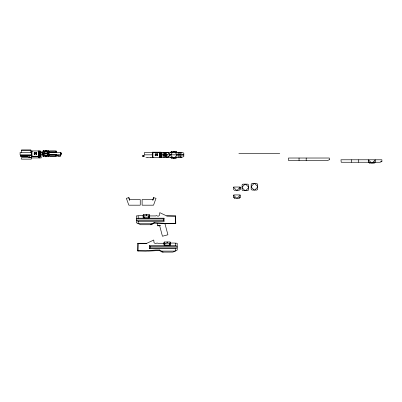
<?xml version="1.0" encoding="UTF-8"?>
<svg xmlns="http://www.w3.org/2000/svg" width="402" height="402" viewBox="0 0 402 402"><rect width="100%" height="100%" fill="white"/><g stroke="black" fill="none" stroke-linecap="round" stroke-linejoin="round"><path stroke-width="0.6" d="M240.089 189.427L240.089 187.025L233.562 187.025L233.562 189.427L234.421 190.287L239.225 190.287L240.089 189.427L240.089 187.025M152.871 200.286L153.393 197.608L156.011 198.312L153.534 205.181L142.117 205.181L142.117 199.513L152.876 199.548M34.507 152.855L34.2 152.715L34.446 152.896M143.077 215.929L143.494 214.673M163.926 243.28L164.343 242.029M31.999 151.373L31.753 151.142M152.876 152.604L152.554 152.509L152.921 152.69M34.939 152.855C34.934 152.001 35.255 153.71 34.949 152.901M153.629 197.673L152.871 200.106M137.745 250.858L148.564 251.104L159.343 250.486L159.473 249.994L155.82 249.994L145.635 250.858L137.745 250.858L137.992 243.28L146.861 243.28L153.76 240.009L154.006 242.542L154.75 243.28C155.825 244.205 157.021 242.285 157.745 243.28L166.88 243.28L167.056 242.029M155.448 154.639L155.167 154.398L155.408 154.614M34.26 153.172L34.502 153.358L34.26 153.167M155.408 154.127L155.162 153.946L155.453 154.127M152.659 157.026L152.886 157.277M166.106 155.785L165.855 155.785M34.2 153.534L34.502 153.7L34.064 153.534M155.162 154.77L155.448 154.79M166.167 155.785C165.262 155.006 166.684 156.443 165.75 155.785M21.532 155.79L21.618 156.087L22.376 156.087M21.532 155.881L22.432 155.795M31.924 151.167L31.668 151.489M31.723 151.197L31.723 151.459M31.869 151.459L31.869 151.197M152.805 156.931L152.8 157.277M152.835 157.247L152.715 156.931M160.167 152.428L160.368 152.72L160.112 152.398M160.313 152.69L160.313 152.428M160.313 157.247C160.212 156.996 159.981 157.031 160.619 157.303M146.207 214.673L146.032 215.929C142.107 215.723 140.022 215.537 136.333 215.929L136.333 222.683L138.177 223.748L152.137 223.748M163.433 218.944L164.046 218.206L138.177 218.206L136.333 218.944L163.433 218.944L163.433 220.547L164.046 221.286L138.177 221.286L136.333 220.547L163.433 220.547M150.097 247.903L177.197 247.903L175.352 248.642L149.484 248.642L150.097 247.903L150.097 246.3L149.484 245.562L175.352 245.562L177.197 246.3L150.097 246.3M27.512 156.147L27.125 156.147M152.288 154.835L144.358 154.835L144.358 152.619L173.227 152.373M170.594 152.373L171.398 151.574L176.202 151.574L177.001 152.373M170.719 152.619L171.744 151.574M173.488 151.574L170.533 154.529L170.533 155.147L173.488 158.102M174.106 158.102L177.061 155.147L177.061 154.529L174.106 151.574M175.85 158.102L176.654 157.303M177.001 157.303L176.202 158.102L171.398 158.102L170.594 157.303M138.801 223.748L140.509 224.733L151.413 224.733L154.187 223.135L164.966 223.748L175.785 223.502L175.538 215.929L166.669 215.929L159.77 212.653L159.524 215.186L158.785 215.929C157.705 216.849 156.509 214.929 155.785 215.929L146.65 215.929L146.479 214.673M237.13 190.287L240.089 187.332M242.084 187.111L245.039 184.156M237.215 198.196L240.175 195.241M245.657 190.684L248.612 187.729M238.964 198.196L240.175 196.985M251.175 186.478L254.129 183.523M254.747 190.051L257.702 187.096M372.197 163.056L375.156 160.096M373.945 163.056L375.156 161.845M31.959 155.755L31.758 156.046M39.235 151.167C39.758 151.559 38.858 151.428 39.361 151.147M152.599 152.428L152.971 152.559M160.368 152.398L160.197 152.745M44.793 153.438L45.009 153.75M46.366 153.438L46.587 153.75L46.366 153.489M45.516 153.438L45.662 153.745L45.516 153.484M149.197 215.929L149.544 216.175L149.544 217.527L149.197 217.773L143.489 217.773L143.137 217.527L143.137 216.175L143.489 215.929M143.137 216.175L144.288 215.929M148.393 217.773L149.544 217.527M170.041 243.28L170.393 243.527L170.393 244.883L170.041 245.13L164.333 245.13L163.986 244.883L163.986 243.527L164.333 243.28M163.986 243.527L165.137 243.28M169.242 245.13L170.393 244.883M150.428 224.733L154.056 222.643L167.895 223.502L175.785 223.502M174.729 251.104L173.021 252.089L162.117 252.089L159.343 250.486M161.393 251.104L175.352 251.104L177.197 250.039L177.197 243.28C173.513 242.893 171.423 243.079 167.498 243.28L167.322 242.029M31.798 155.705L31.668 156.046L31.884 155.705M39.15 155.725L39.481 155.835L39.235 156.046M39.275 156.061L39.316 155.725M152.629 156.956L152.966 157.066M371.262 162.252L341.218 162.252L340.971 159.79L381.9 159.79L381.9 161.514L380.051 162.252L372.518 162.252M165.86 154.745C165.689 154.73 166.257 155.082 166.076 154.745M27.135 155.72C28.009 155.403 27.597 156.936 26.999 156.222M157.69 223.135L157.69 225.844L160.408 225.653M34.401 154.237L34.351 154.177M155.368 155.468L155.458 155.217L155.167 155.388M129.499 199.548L140.258 199.513L140.258 205.181L128.841 205.181L126.364 198.312L128.982 197.608L129.504 200.286M21.457 150.524L30.818 150.524M49.356 152.313L56.315 152.313M31.743 152.373L20.1 152.373L20.1 154.835L31.743 154.835M40.738 152.373L42.612 152.373M48.868 152.373L60.998 152.388L60.998 154.82L48.868 154.835M174.468 152.373L181.96 152.373L183.809 153.112L183.809 156.564L181.96 157.303L174.468 157.303M36.728 152.75L36.296 152.685L36.667 152.75M35.592 152.966C35.677 152.413 36.426 153.202 35.642 152.735M36.296 153.041L36.728 153.046M34.185 153.102L34.557 153.107M60.998 153.172L61.179 154.036M60.752 153.237L61.245 153.237M45.094 153.398L45.516 153.398L45.456 153.881M36.647 153.479L36.311 153.69L36.647 153.484M238.838 153.654L279.767 153.654M156.906 153.921L156.559 154.197L156.926 153.966M157.69 153.916L157.262 153.921L157.634 153.981M60.752 153.976L61.245 153.976M157.69 154.207L157.262 154.212L157.634 154.278M36.341 154.298L36.723 154.308L36.341 154.358M155.574 154.338L155.147 154.273L155.519 154.338M156.559 154.639C157.353 155.071 156.584 153.986 156.705 154.755M56.315 154.594L49.356 154.594L49.356 156.192L56.315 156.192L56.315 154.504M40.738 154.835L42.612 154.835M161.981 154.835L163.227 154.835M164.473 154.835L183.809 154.835M49.356 154.901L56.315 154.901M31.155 155.453L20.683 155.453L22.417 155.453M163.262 155.458L164.493 155.458M157.308 155.529L157.69 155.589L157.308 155.589M20.683 155.624L31.346 155.624L31.336 159.142L21.356 159.142L21.356 157.664L31.336 157.664M144.519 155.308A1.98 1.98 0 0 1 143.554 155.599L143.554 156.388A1.98 1.98 0 0 1 144.519 156.695M23.964 155.71L25.874 155.896M31.336 155.674L31.286 157.664M31.336 155.785L30.311 155.624M143.554 155.85L143.062 155.911M57.054 155.896L60.134 155.896L60.134 155.257M143.062 156.092L143.434 156.092M21.145 156.157L20.648 156.303L21.145 156.303L21.145 155.624M26.135 156.157L26.467 156.157M26.135 156.303L26.627 156.157M25.803 156.333L23.477 156.333L23.477 155.946M23.406 156.403L25.874 156.403L25.874 155.624M27.748 156.453L26.889 156.453L26.889 155.624M31.336 156.569L41.19 156.569L41.19 157.921L31.336 157.921M29.798 157.277L28.763 157.277L28.763 155.75L29.502 155.624M145.886 157.303L147.624 157.303M147.725 157.303L149.172 157.303M149.544 157.303L150.072 157.303M150.182 157.303L150.735 157.303M150.856 157.303L151.459 157.303M151.579 157.303L152.132 157.303M161.021 157.303L173.227 157.303M31.336 157.554L29.326 157.554L29.326 155.624M171.579 157.916L176.016 157.916M380.669 161.514L381.9 161.514M148.393 215.929L149.544 216.175M175.785 216.175L166.669 215.929M143.137 217.527L144.288 217.773M157.69 225.597L160.232 225.703M137.745 243.527L146.861 243.28M169.242 243.28L170.393 243.527M163.986 244.883L165.137 245.13M165.835 156.162L166.187 156.026L165.775 156.197M25.306 155.78L25.803 155.946L25.839 156.634L25.758 155.946M180.202 156.891L181.337 157.303M39.401 155.725L39.2 156.016M149.187 214.673L149.604 215.929M170.036 242.029L170.453 243.28M159.473 249.994L163.101 252.089M22.376 156.006L22.376 155.554M165.931 154.494L165.75 154.227L166.187 154.202L166.001 154.494M157.619 155.237L157.262 155.237M35.783 153.252L35.949 153.408C35.301 153.78 36.28 152.886 35.738 153.524M368.624 160.096L371.584 163.056M368.624 161.845L369.835 163.056M254.747 183.523L257.702 186.478M251.175 187.096L254.129 190.051M245.657 184.156L248.612 187.111M242.084 187.729L245.039 190.684M233.562 187.332L236.517 190.287M233.642 195.241L236.602 198.196M233.642 196.985L234.853 198.196M175.85 151.574L176.654 152.373M170.719 157.056L171.744 158.102M35.17 153.966L34.889 154.182L35.125 153.966M155.886 154.7L156.172 154.479M34.944 153.418L35.205 153.247L34.969 153.463M129.499 200.106L128.746 197.673M164.966 223.748L167.92 234.778L162.448 236.245L159.694 225.844M154.056 222.643L154.187 223.135M375.156 159.79L375.156 162.192L374.292 163.056L369.488 163.056L368.624 162.192L368.624 159.79M358.71 159.79L358.71 162.252M351.559 159.79L351.559 162.252M306.193 158.021L306.193 160.483M299.048 158.021L299.048 160.483M183.352 154.448L183.352 155.227M182.332 154.448L182.332 155.227M181.076 152.373L181.076 157.303M180.121 152.373L180.121 157.303M179.066 152.373L179.066 157.303M178.116 152.373L178.116 157.303M175.538 215.929L175.538 223.748M175.352 243.28L175.352 245.562M175.352 248.642L175.352 251.104M169.589 243.527L169.589 244.883M167.096 154.222L167.096 155.453M164.785 243.527L164.785 244.883M164.353 152.373L164.353 157.303M164.046 218.206L164.046 221.286M163.403 152.373L163.403 157.303M160.976 152.187L160.976 157.483M159.81 152.187L159.81 157.483M159.619 152.187L159.619 157.483M157.705 154.127L157.262 154.066M156.298 155.142L155.85 155.197M155.589 155.066L155.147 155.127M152.921 152.187L152.921 157.483M152.469 152.187L152.469 157.483M149.484 245.562L149.484 248.642M148.745 216.175L148.745 217.527M143.941 216.175L143.941 217.527M143.554 155.599L143.554 156.403M143.308 155.599L143.308 156.403M143.187 155.599L143.187 156.403M142.816 155.599L142.816 156.403M138.177 215.929L138.177 218.206M138.177 221.286L138.177 223.748M137.992 243.28L137.992 251.104M61.561 153.222L61.561 153.986M61.491 153.338L61.491 153.876M60.752 152.373L60.752 154.835M60.752 154.961L60.752 156.192L58.039 156.192L58.039 155.735M58.039 154.961L58.039 155.418M57.054 155.147L57.054 156.006M56.687 155.021L56.687 156.132M56.315 152.665L56.315 151.016L49.356 151.016L49.356 152.614M56.129 151.142L56.129 152.665M56.129 154.504L56.129 156.071M55.883 151.142L55.883 152.665M55.883 154.549L55.883 156.071M55.516 152.665L55.516 151.142L49.481 151.152L49.481 152.665M55.516 154.549L55.516 156.071L49.481 156.061L49.481 154.549M40.014 150.956L40.014 156.252M38.848 150.956L38.848 156.252M38.652 150.956L38.652 156.252M36.492 154.122L36.446 153.8L36.446 154.122M35.205 153.524L34.889 153.463M34.627 152.956L34.185 152.896M31.954 150.956L31.954 156.252M31.507 150.956L31.507 156.252M30.818 152.373L30.818 149.911L21.457 149.911L21.457 152.373M27.798 155.624L27.798 155.946L21.577 155.946L21.577 155.624M27.748 155.624L27.718 156.634L27.637 155.946M27.406 155.946L27.406 156.634L27.326 155.946M27.09 155.946L27.09 156.634L27.009 155.946M26.778 155.946L26.778 156.634L26.698 155.946M26.467 155.624L26.467 156.634L26.386 155.946M26.135 155.624L26.155 156.634L26.075 155.946M25.527 155.946L25.527 156.634L25.447 155.946M25.215 155.946L25.215 156.634L25.135 155.946M24.899 155.946L24.899 156.634L24.818 155.946M24.587 155.946L24.587 156.634L24.507 155.946M24.276 155.946L24.276 156.634L24.195 155.946M23.964 155.946L23.964 156.634L23.884 155.946M23.648 155.946L23.648 156.634L23.567 155.946M23.406 155.624L23.336 156.634L23.256 155.946M23.025 155.946L23.025 156.634L22.944 155.946M22.713 155.946L22.713 156.634L22.633 155.946M22.396 155.946L22.396 156.634L22.316 155.946M22.085 155.946L22.085 156.634L22.004 155.946M21.773 155.946L21.773 156.634L21.693 155.946M20.809 155.624L20.809 156.303M170.453 242.652A0.678 0.678 0 0 0 169.775 241.979L164.604 241.979A0.678 0.678 0 0 0 163.926 242.652M143.077 215.301A0.678 0.678 0 0 1 143.755 214.623L148.931 214.623A0.678 0.678 0 0 1 149.604 215.301M167.674 156.981A2.216 2.216 0 0 1 166.523 156.981M174.332 157.73A0.618 0.618 0 0 1 173.267 157.73M173.488 151.715A0.618 0.618 0 0 1 174.106 151.715M36.291 153.172L36.723 153.313L36.291 153.172M157.257 154.403L157.684 154.544L157.262 154.378M157.257 154.79L157.695 154.835L157.262 154.755M46.099 153.574L45.788 153.534L46.099 153.574M156.177 154.981L155.845 154.981L156.177 154.946M155.845 154.001L156.262 153.921L155.845 154.001M34.884 153.715L35.19 153.654L34.894 153.685M166.197 153.976L165.74 154.036L166.197 153.976M166.197 155.222L165.735 155.242L166.197 155.222M155.845 154.232L156.167 154.328L155.855 154.202M45.853 153.514L45.863 153.494M38.984 157.152C39.436 158.559 40.084 156.152 38.984 157.152M43.044 150.981L43.285 151.569L43.808 151.046L43.044 150.981M43.109 153.564L43.406 153.644L43.109 153.564M43.044 156.102L43.285 156.413L43.808 156.167L43.285 155.644L43.044 156.102M43.924 151.815L44.28 151.911L43.924 151.815M45.692 150.976L45.994 151.057L45.692 150.976M45.692 156.152L45.994 156.232L45.692 156.152M47.411 155.298L47.768 155.393L47.426 155.257M48.28 153.564L48.582 153.644L48.28 153.564M48.652 151.046L48.406 151.569L47.883 151.046L48.145 150.785L48.652 151.046M48.652 156.167L48.145 156.428L47.883 156.167L48.406 155.644L48.652 156.167M163.524 154.685C163.976 156.097 164.619 153.69 163.524 154.685M171.001 152.212L171.237 152.8L171.76 152.278L171.001 152.212M171.061 154.795L171.363 154.876L171.061 154.795M171.001 157.333L171.237 157.644L171.76 157.398L171.237 156.875L171.001 157.333M173.649 152.212L173.935 152.328L173.664 152.172M173.649 157.383L173.95 157.463L173.649 157.383M176.237 154.795L176.518 154.916L176.252 154.76M176.604 152.278L176.357 152.8L175.835 152.278L176.096 152.016L176.604 152.278M176.604 157.398L176.096 157.659L175.835 157.398L176.357 156.875L176.604 157.398M156.127 155.308L155.85 155.418L156.172 155.353M43.627 150.524L42.768 151.388L42.768 155.825L43.627 156.685L48.064 156.685L48.923 155.825L48.923 151.388L48.064 150.524L43.627 150.524M242.944 184.156L242.084 185.02L242.084 189.824L242.944 190.684L247.748 190.684L248.612 189.824L248.612 185.02L247.748 184.156L242.944 184.156M252.034 183.523L251.175 184.382L251.175 189.186L252.034 190.051L256.838 190.051L257.702 189.186L257.702 184.382L256.838 183.523L252.034 183.523M240.175 197.332L239.311 198.196L234.507 198.196L233.642 197.332L233.642 194.93L240.175 194.93L240.175 197.332M34.502 154.278C33.416 154.267 34.964 154.755 34.265 154.438L34.502 154.278M155.468 155.509C154.378 155.499 155.931 155.986 155.232 155.669L155.468 155.509M329.384 159.745L327.54 160.483L288.455 160.483L288.455 158.021L329.384 158.021L329.384 159.745M45.406 153.695L45.245 153.298L45.411 153.695M46.838 153.695L46.672 153.298L46.838 153.695M40.099 150.956L31.416 150.956L31.416 156.252L40.099 156.252L40.099 150.956M41.014 151.388L39.743 151.388L39.743 155.825L41.014 155.825L41.014 151.388M47.938 151.514L43.753 151.514L43.753 155.7L47.938 155.7L47.938 151.514M47.325 152.127L44.366 152.127L44.366 155.082L47.325 155.082L47.325 152.127M161.066 152.187L152.383 152.187L152.383 157.483L161.066 157.483L161.066 152.187M161.976 152.619L160.71 152.619L160.71 157.056L161.976 157.056L161.976 152.619M36.743 152.835L36.296 152.896L36.743 152.835M44.793 153.262L44.733 153.75L44.793 153.262M45.155 153.278L45.094 153.75L45.155 153.278M46.225 153.278L46.165 153.75L46.225 153.278M46.366 153.398L46.31 153.75L46.366 153.398M166.187 153.67L165.75 153.74L166.187 153.67M34.627 153.835L34.185 153.896L34.627 153.835M35.331 153.906L34.889 153.966L35.331 153.906M36.657 154.006C35.652 153.976 37.26 154.257 36.502 153.8L36.657 154.006M155.589 154.127L155.147 154.187L155.589 154.127M166.187 154.494L165.574 154.564L166.187 154.494M156.172 154.7L155.85 154.755L156.172 154.7M143.062 155.614L142.941 156.403L143.062 155.599M165.865 156.971A2.462 2.462 0 0 0 169.564 154.835A2.462 2.462 0 0 0 165.865 152.705A2.462 2.462 0 0 0 165.865 156.971M165.674 156.695A2.342 2.342 0 0 0 169.418 155.142A2.342 2.342 0 0 0 166.202 152.675A2.342 2.342 0 0 0 165.674 156.695M163.443 155.217A0.618 0.618 0 0 0 164.473 154.941A0.618 0.618 0 0 0 163.72 154.187A0.618 0.618 0 0 0 163.443 155.217M39.034 157.78A0.618 0.618 0 0 0 39.959 157.247A0.618 0.618 0 0 0 39.034 156.71A0.618 0.618 0 0 0 39.034 157.78M48.124 154.137A0.618 0.618 0 0 0 49.049 153.604A0.618 0.618 0 0 0 48.124 153.072A0.618 0.618 0 0 0 48.124 154.137M42.823 154.041A0.618 0.618 0 0 0 43.853 153.765A0.618 0.618 0 0 0 43.099 153.011A0.618 0.618 0 0 0 42.823 154.041M45.537 156.725A0.618 0.618 0 0 0 46.461 156.192A0.618 0.618 0 0 0 45.537 155.659A0.618 0.618 0 0 0 45.537 156.725M45.537 151.554A0.618 0.618 0 0 0 46.461 151.016A0.618 0.618 0 0 0 45.537 150.484A0.618 0.618 0 0 0 45.537 151.554"/></g></svg>
